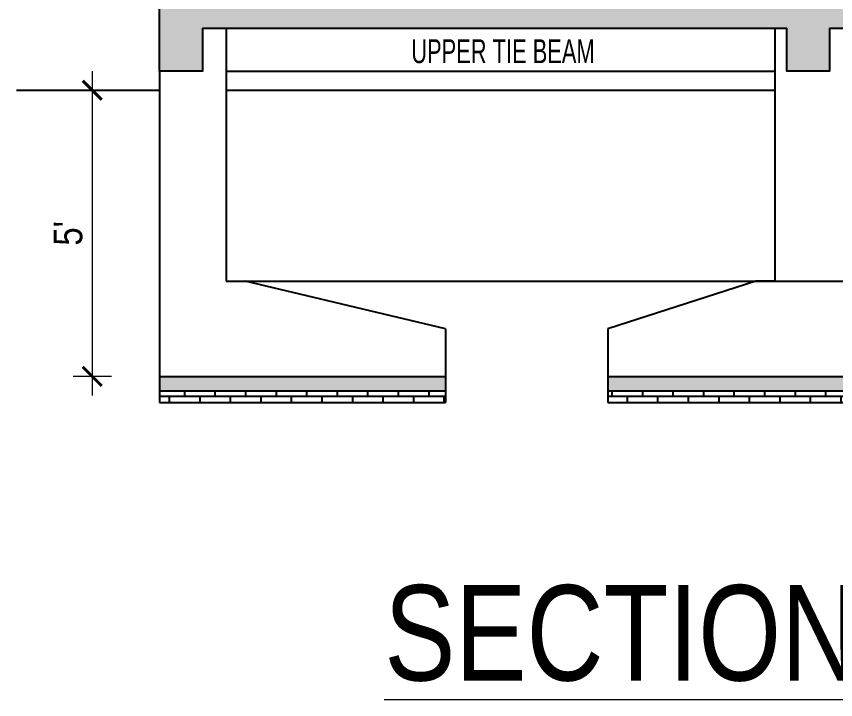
# Model space of a CAD drawing. Header units: inches. Extents: x -5142662 to -4941318, y -3361958 to -3160563.
# Drawn here: x -5010274.5 to -5010102.7, y -3261340.4 to -3261197.1 of the extents above; entities that cross this region are included whole.
import ezdxf

# ---------------------------------------------------------------- set-up
doc = ezdxf.new("R2010")
doc.units = ezdxf.units.IN
doc.header["$LTSCALE"] = 2
doc.header["$MEASUREMENT"] = 0
doc.header["$PDMODE"] = 34
doc.layers.get('0').update_dxf_attribs({"linetype": 'CONTINUOUS'})
doc.layers.get('DEFPOINTS').update_dxf_attribs({"color": 141, "linetype": 'CONTINUOUS'})
for name, color, linetype, lineweight in [('Annotate-Bold.w', 187, 'CONTINUOUS', 18), ('DIM 1-100', 4, 'CONTINUOUS', 13), ('Door-Window', 47, 'CONTINUOUS', 15), ('Text-100.w', 254, 'CONTINUOUS', 9)]:
    doc.layers.add(name, color=color, linetype=linetype, lineweight=lineweight)
doc.styles.add('Arial', font='arial.ttf', dxfattribs={"width": 0.8, "height": 12})
doc.styles.get("Standard").update_dxf_attribs({"font": 'ARIALN.TTF'})
doc.dimstyles.new('1 by 96', dxfattribs={"dimtxt": 6, "dimasz": 4, "dimexe": 4, "dimexo": 4, "dimgap": 2, "dimtad": 1, "dimdec": 0, "dimzin": 0, "dimdsep": 46, "dimlunit": 4, "dimtxsty": 'Standard', "dimblk": 'ARCHTICK', "dimcen": 0, "dimdle": 4, "dimadec": 0, "dimazin": 0, "dimtfac": 1, "dimtdec": 0, "dimtix": 1, "dimtofl": 0, "dimtmove": 1, "dimatfit": 3, "dimldrblk": 'ARCHTICK', "dimfxl": 4, "dimfxlon": 1, "dimtolj": 1, "dimtzin": 0, "dimlwd": -1, "dimlwe": -1, "dimarcsym": 0})

# ---------------------------------------------------------------- blocks, each defined once
blk = doc.blocks.new('_ArchTick')
at = {"color": 0, "linetype": 'ByBlock', "const_width": 0.15}
blk.add_lwpolyline([(-0.5, -0.5), (0.5, 0.5)], dxfattribs=at)
blk = doc.blocks.new('*D935')
at = {"layer": 'DEFPOINTS', "color": 0, "ltscale": 0.5, "transparency": 16777216}
for p in [(-5010244.49, -3261212.63), (-5010258.58, -3261272.63), (-5010244.49, -3261272.63)]:
    blk.add_point(p, dxfattribs=at)
at = {"layer": 'DIM 1-100', "color": 0, "ltscale": 0.5, "transparency": 16777216}
for p, q in [((-5010258.58, -3261208.63), (-5010258.58, -3261276.63)), ((-5010254.58, -3261212.63), (-5010262.58, -3261212.63)), ((-5010254.58, -3261272.63), (-5010262.58, -3261272.63))]:
    blk.add_line(p, q, dxfattribs=at)
at = {"layer": 'DIM 1-100', "color": 0, "ltscale": 0.5, "transparency": 16777216, "xscale": 4, "yscale": 4, "zscale": 4}
for p, rotation in [((-5010258.58, -3261212.63), 90), ((-5010258.58, -3261272.63), 270)]:
    blk.add_blockref('_ArchTick', p, dxfattribs=dict(at, rotation=rotation))
at = {"layer": 'DIM 1-100', "color": 0, "ltscale": 0.5, "transparency": 16777216, "insert": (-5010263.63, -3261242.63), "char_height": 6, "attachment_point": 5, "rotation": 90}
blk.add_mtext("\\A1;5'", dxfattribs=at)

msp = doc.modelspace()

# ---------------------------------------------------------------- hatches: boundary and pattern name
at = {"ltscale": 0.5}
h = msp.add_hatch(dxfattribs=at)
h.set_pattern_fill('AR-CONC', color=256, style=0)
h.set_pattern_definition([(50, (36317.618, 0), (7.172601826, -0.62752135), [0.75, -8.25]), (355, (36317.618, 0), (-1.387513336, 7.521921337), [0.6, -6.6]), (100.4514, (36318.2156, -0.052), (5.785093817, 6.894395421), [0.6374019, -7.01142112]), (46.1842, (36317.618, 2), (10.672410486, -1.655190143), [1.125, -12.375]), (96.6356, (36318.507, 1.862), (9.346627055, 9.741178709), [0.95610288, -10.51713]), (351.1842, (36317.618, 2), (9.346619451, 9.74118601), [0.9, -9.9]), (21, (36318.618, 1.5), (5.969070521, -4.0261889067), [0.75, -8.25]), (326, (36318.618, 1.5), (2.433153319, 7.2515004505), [0.6, -6.6]), (71.4514, (36319.1153, 1.1645), (8.402226286, 3.225304967), [0.6374019, -7.01142112]), (37.5, (36317.618, 0), (0.1215985532, 3.3289385383), [0, -6.52, 0, -6.7, 0, -6.625]), (7.5, (36317.618, 0), (2.6306953744, 3.9441171188), [0, -3.82, 0, -6.37, 0, -2.525]), (327.5, (36315.388, 0), (5.3382243617, -0.2255487173), [0, -2.5, 0, -7.8, 0, -10.35]), (317.5, (36314.388, 0), (5.8318616934, 1.0010498233), [0, -3.25, 0, -5.18, 0, -7.35])])
h.paths.add_polyline_path([(-5010184.49, -3261272.63), (-5010244.49, -3261272.63), (-5010244.49, -3261275.63), (-5010184.49, -3261275.63)])
h.paths.add_polyline_path([(-5010066.49, -3261272.63), (-5010150.49, -3261272.63), (-5010150.49, -3261275.63), (-5010066.49, -3261275.63)])
h.paths.add_polyline_path([(-5009955.46, -3261272.63), (-5010015.46, -3261272.63), (-5010015.46, -3261275.63), (-5009955.46, -3261275.63)])
h = msp.add_hatch(dxfattribs=at)
h.set_pattern_fill('AR-B816', color=256, scale=0.4, style=0)
h.set_pattern_definition([(0, (36317.618, 0), (0, 3.2), []), (90, (36317.618, 0), (-3.2, 3.2), [3.2, -3.2])])
h.paths.add_polyline_path([(-5010184.49, -3261275.63), (-5010244.49, -3261275.63), (-5010244.49, -3261278.13), (-5010184.49, -3261278.13)])
h.paths.add_polyline_path([(-5010066.49, -3261275.63), (-5010150.49, -3261275.63), (-5010150.49, -3261278.13), (-5010066.49, -3261278.13)])
h.paths.add_polyline_path([(-5009955.46, -3261275.63), (-5010015.46, -3261275.63), (-5010015.46, -3261278.13), (-5009955.46, -3261278.13)])
at = {"layer": 'Door-Window', "linetype": 'ByBlock'}
h = msp.add_hatch(dxfattribs=at)
h.set_pattern_fill('AR-CONC', color=256)
h.set_pattern_definition([(50, (66424.3177, -1792.5383), (7.172601826, -0.62752135), [0.75, -8.25]), (355, (66424.318, -1792.538), (-1.387513336, 7.521921337), [0.6, -6.6]), (100.45144446, (66424.9154, -1792.5906), (5.785088467, 6.89439991), [0.63740192, -7.01142112]), (46.1842, (66424.318, -1790.538), (10.672413307, -1.655192808), [1.125, -12.375]), (96.63563549, (66425.207, -1790.676), (9.346619457, 9.741186008), [0.95610342, -10.5171376]), (351.184164, (66424.318, -1790.538), (9.34661945, 9.741186003), [0.9, -9.90000001]), (21, (66425.3177, -1791.0383), (5.969070521, -4.0261889067), [0.75, -8.25]), (326, (66425.318, -1791.038), (2.433153319, 7.2515004505), [0.6, -6.6]), (71.45144474, (66425.815, -1791.374), (8.402223767, 3.225311528), [0.6374019, -7.01142112]), (37.5, (66424.3177, -1792.5383), (0.1215985532, 3.3289385383), [0, -6.52, 0, -6.7, 0, -6.625]), (7.5, (66424.3177, -1792.5383), (2.6306953744, 3.9441171188), [0, -3.82, 0, -6.37, 0, -2.525]), (327.5, (66422.0877, -1792.5383), (5.3382243617, -0.2255487173), [0, -2.5, 0, -7.8, 0, -10.35]), (317.5, (66421.0877, -1792.5383), (5.8318616934, 1.0010498233), [0, -3.25, 0, -5.18, 0, -7.35])])
h.paths.add_polyline_path([(-5010235.49, -3261199.63), (-5010112.99, -3261199.63), (-5010112.99, -3261208.63), (-5010103.99, -3261208.63), (-5010103.99, -3261199.63), (-5010078.95, -3261199.63), (-5009998.95, -3261143.63), (-5009955.46, -3261143.63), (-5009955.46, -3261138.63), (-5010010.52, -3261138.63), (-5010010.52, -3261145.63), (-5010020.52, -3261145.63), (-5010020.52, -3261152.63), (-5010030.52, -3261152.63), (-5010030.52, -3261159.63), (-5010040.52, -3261159.63), (-5010040.52, -3261166.63), (-5010050.52, -3261166.63), (-5010050.52, -3261173.63), (-5010060.52, -3261173.63), (-5010060.52, -3261180.63), (-5010070.52, -3261180.63), (-5010070.52, -3261187.63), (-5010080.52, -3261187.63), (-5010080.52, -3261194.63), (-5010244.49, -3261194.63), (-5010244.49, -3261208.63), (-5010235.49, -3261208.63)])

# ---------------------------------------------------------------- linework, layer by layer
at = {"ltscale": 0.5}
for p, q in [((-5010235.49, -3261199.63), (-5010112.99, -3261199.63)), ((-5010230.49, -3261199.63), (-5010230.49, -3261252.63)), ((-5010115.49, -3261199.63), (-5010115.49, -3261252.63)), ((-5010103.99, -3261199.63), (-5009964.46, -3261199.63)), ((-5010244.49, -3261208.63), (-5010244.49, -3261278.13)), ((-5010230.49, -3261208.63), (-5010115.49, -3261208.63)), ((-5010274.49, -3261212.63), (-5010244.49, -3261212.63)), ((-5010230.49, -3261212.63), (-5010115.49, -3261212.63)), ((-5010230.49, -3261252.63), (-5010226.49, -3261252.63)), ((-5010230.49, -3261252.63), (-5010115.49, -3261252.63)), ((-5010184.49, -3261262.63), (-5010226.49, -3261252.63)), ((-5010119.49, -3261252.63), (-5010150.49, -3261262.63)), ((-5010115.49, -3261252.63), (-5010119.49, -3261252.63)), ((-5010115.49, -3261252.63), (-5009969.46, -3261252.63)), ((-5010184.49, -3261262.63), (-5010184.49, -3261272.63)), ((-5010150.49, -3261262.63), (-5010150.49, -3261278.13)), ((-5010244.49, -3261272.63), (-5010184.49, -3261272.63)), ((-5010184.49, -3261272.63), (-5010184.49, -3261278.13)), ((-5010150.49, -3261272.63), (-5010066.49, -3261272.63)), ((-5010244.49, -3261275.63), (-5010184.49, -3261275.63)), ((-5010150.49, -3261275.63), (-5010066.49, -3261275.63)), ((-5010244.49, -3261278.13), (-5010184.49, -3261278.13)), ((-5010244.49, -3261278.13), (-5010184.49, -3261278.13)), ((-5010150.49, -3261278.13), (-5010066.49, -3261278.13)), ((-5010150.49, -3261278.13), (-5010066.49, -3261278.13))]:
    msp.add_line(p, q, dxfattribs=at)
for points in [[(-5010235.49, -3261199.63), (-5010235.49, -3261208.63), (-5010244.49, -3261208.63), (-5010244.49, -3261194.63), (-5010235.49, -3261194.63)], [(-5010103.99, -3261199.63), (-5010103.99, -3261208.63), (-5010112.99, -3261208.63), (-5010112.99, -3261199.63)]]:
    msp.add_lwpolyline(points, dxfattribs=at)

# ---------------------------------------------------------------- texts
at = {"layer": 'Annotate-Bold.w', "ltscale": 0.005, "insert": (-5010172.48, -3261201.94), "char_height": 5, "width": 82.6277, "attachment_point": 2, "style": 'Arial'}
msp.add_mtext('\\A1;{\\fArial Narrow|b0|i0|c0|p34;UPPER TIE BEAM}', dxfattribs=at)
at = {"layer": 'Text-100.w', "insert": (-5010108.57, -3261316.4), "char_height": 20, "attachment_point": 2, "style": 'Arial'}
msp.add_mtext_dynamic_manual_height_columns('{\\LSECTION AT X-X}', width=940.9712, gutter_width=100, heights=[0], dxfattribs=at)

# ---------------------------------------------------------------- dimensions: what is measured, and where the dimension line sits
at = {"layer": 'DIM 1-100', "ltscale": 0.5}
dim = msp.add_linear_dim(base=(-5010258.58, -3261272.63), p1=(-5010244.49, -3261212.63), p2=(-5010244.49, -3261272.63), angle=90, dimstyle='1 by 96', dxfattribs=at)
dim.commit()
dim.dimension.update_dxf_attribs({"geometry": '*D935', "text_midpoint": (-5010263.63, -3261242.63)})

doc.saveas('drawing.dxf')
